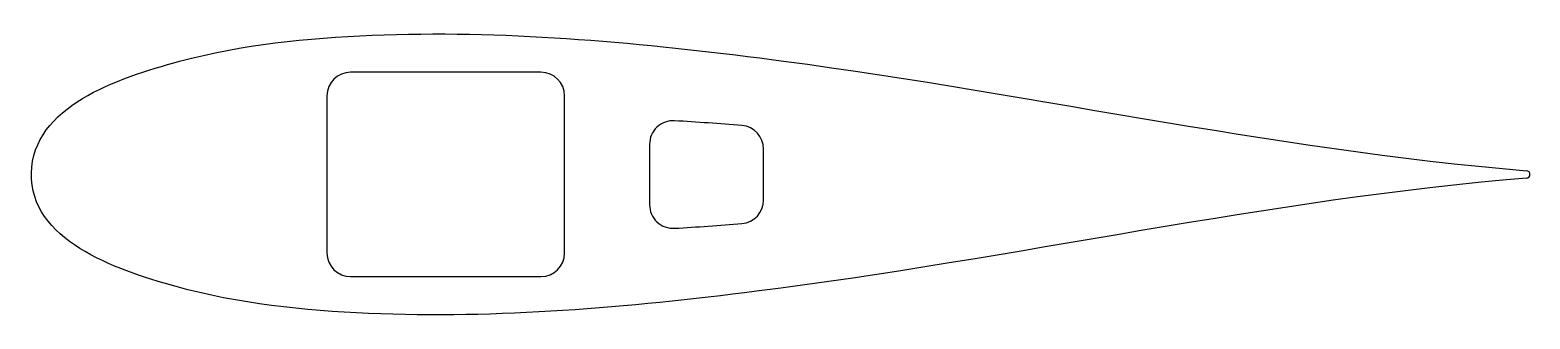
# Model space of a CAD drawing. Header units: inches. Extents: x -0.01 to 6.34, y -0.61 to 0.61.
import ezdxf

# ---------------------------------------------------------------- set-up
doc = ezdxf.new("R2010")
doc.units = ezdxf.units.IN
doc.header["$MEASUREMENT"] = 0

msp = doc.modelspace()

# ---------------------------------------------------------------- linework, layer by layer
at = {"color": 7, "linetype": 'Continuous', "lineweight": 25}
for p, q in [((2.155, 0.4325), (1.35, 0.4325)), ((1.25, 0.3325), (1.25, -0.3325)), ((2.255, -0.3325), (2.255, 0.3325)), ((2.6144, 0.1272), (2.6144, -0.1282)), ((3.0969, -0.1082), (3.0969, 0.1072)), ((1.35, -0.4325), (2.155, -0.4325))]:
    msp.add_line(p, q, dxfattribs=at)
for centre, radius, start, end in [((1.35, 0.3325), 0.1, 90, 180), ((2.155, 0.3325), 0.1, 0, 90), ((2.7144, 0.1272), 0.1, 86.53158, 180), ((2.9969, 0.1072), 0.1, 0, 85.3938), ((6.3226, 0), 0.0156, 274.75376, 85.24624), ((2.9969, -0.1082), 0.1, 274.6062, 0), ((2.7144, -0.1282), 0.1, 180, 273.46842), ((1.35, -0.3325), 0.1, 180, 270), ((2.155, -0.3325), 0.1, 270, 0)]:
    msp.add_arc(centre, radius, start, end, dxfattribs=at)
msp.add_open_spline([(6.3239, -0.0156), (5.2296, -0.1066), (4.1548, -0.3577), (2.5232, -0.5632), (1.9742, -0.6119), (1.1522, -0.5766), (0.8773, -0.5478), (0.3471, -0.4016), (-0.006, -0.2765), (0.0061, 0.2869), (0.3604, 0.4071), (0.8934, 0.5503), (1.166, 0.5779), (1.9906, 0.6112), (2.5379, 0.5617), (4.1639, 0.3558), (5.2342, 0.1062), (6.3239, 0.0156)], degree=3, knots=[0, 0, 0, 0, 0.25, 0.25, 0.375, 0.375, 0.4375, 0.4375, 0.5, 0.5, 0.5625, 0.5625, 0.625, 0.625, 0.75, 0.75, 1, 1, 1, 1], dxfattribs=at)
for points in [[(3.0049, 0.2069), (2.9102, 0.2145), (2.8153, 0.2213), (2.7204, 0.2271)], [(2.7204, -0.228), (2.8153, -0.2223), (2.9102, -0.2155), (3.0049, -0.2079)]]:
    msp.add_open_spline(points, degree=3, dxfattribs=at)

doc.saveas('drawing.dxf')
